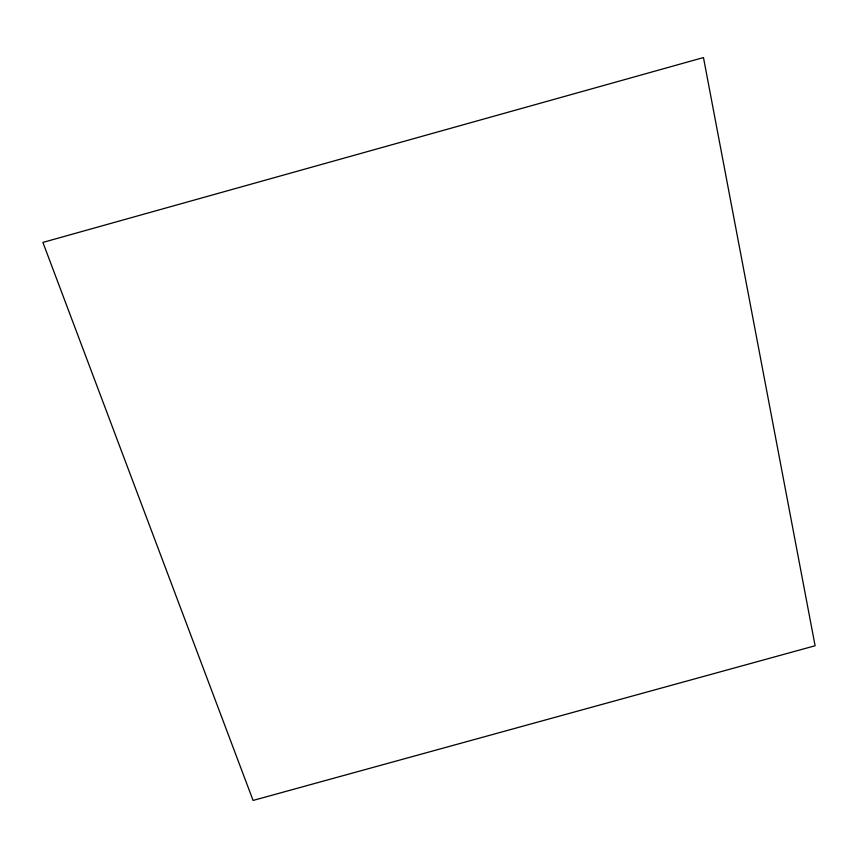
<?xml version="1.0" encoding="UTF-8"?>
<svg xmlns="http://www.w3.org/2000/svg" width="858" height="858" viewBox="0 0 858 858"><rect width="100%" height="100%" fill="white"/><g stroke="black" fill="none" stroke-linecap="round" stroke-linejoin="round"><path stroke-width="1.29" d="M703.463 57.561L42.9 242.417L253.078 800.439L815.1 645.752L703.463 57.561"/></g></svg>
